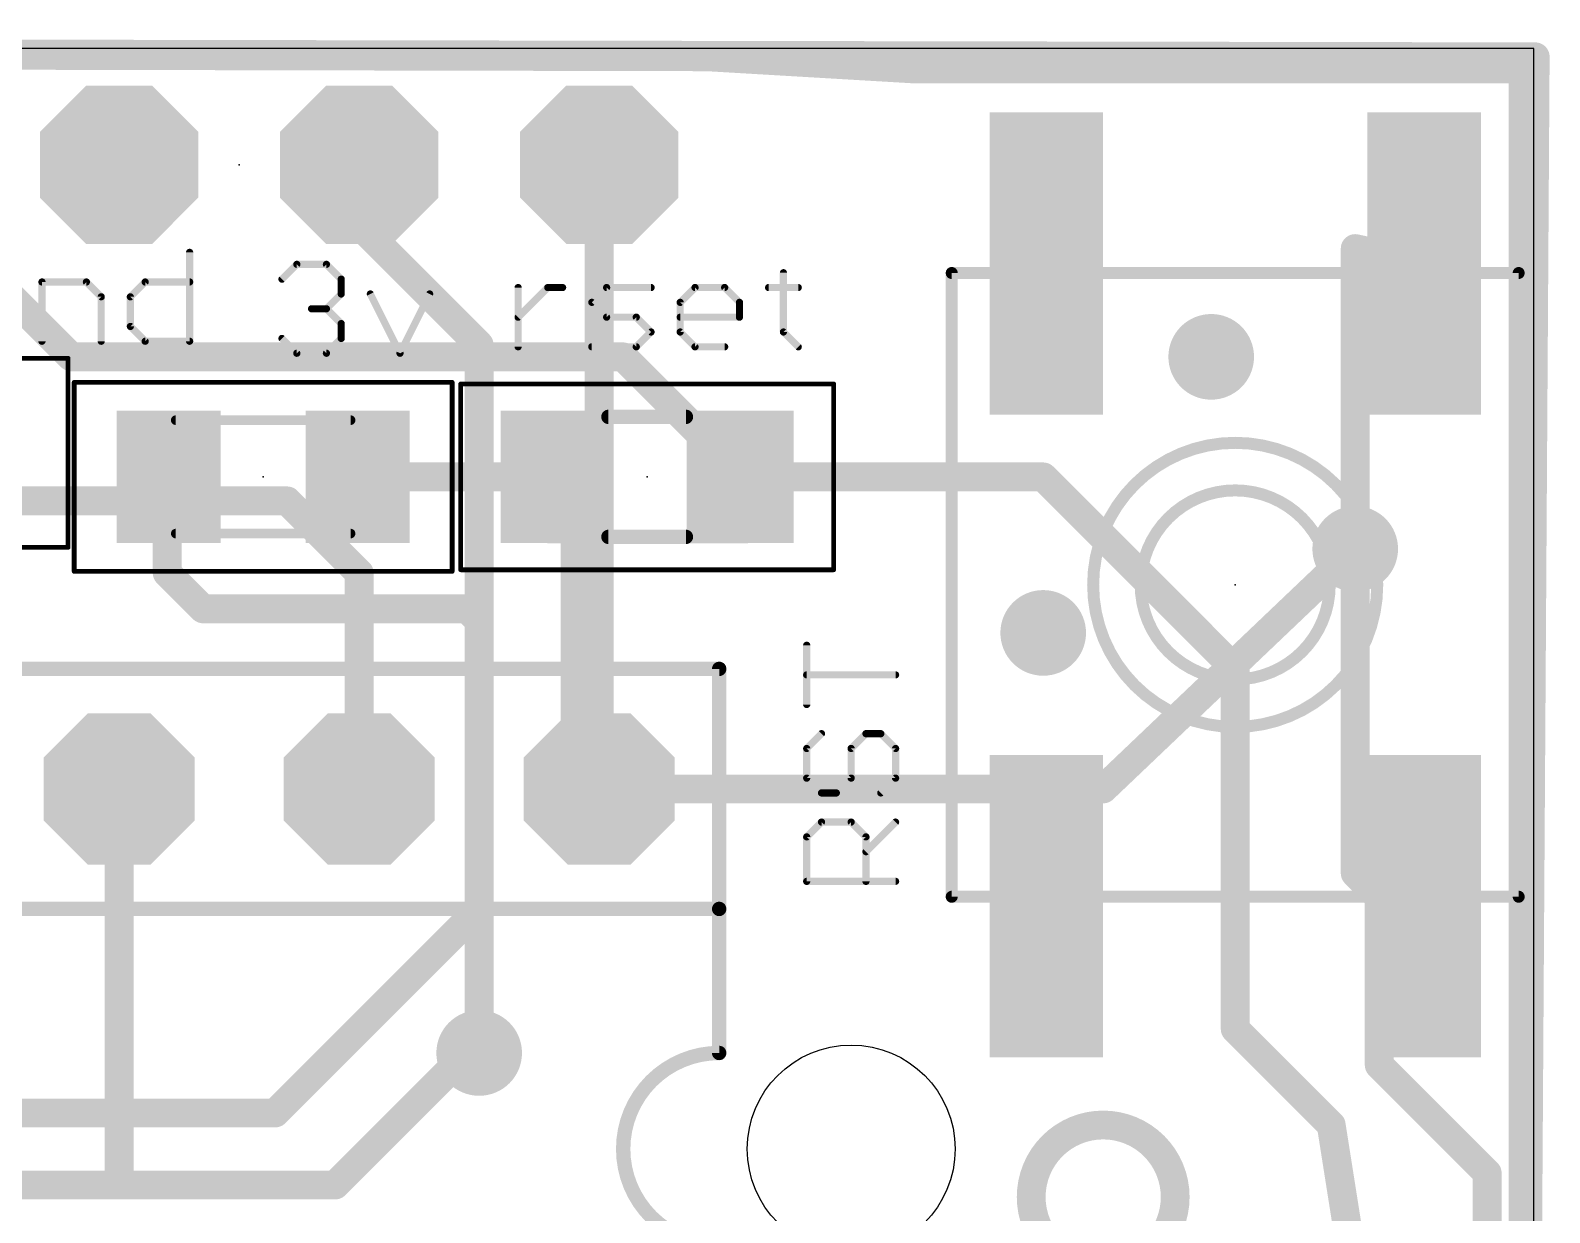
# Model space of a CAD drawing. Extents: x -0.4 to 69.7, y 0.1 to 20.6.
# Drawn here: x 53.67 to 69.75, y 8.09 to 20.6 of the extents above; entities that cross this region are included whole.
import ezdxf

# ---------------------------------------------------------------- set-up
doc = ezdxf.new("R2010")
doc.units = 0
for name, color, linetype in [('1', 12, 'CONTINUOUS'), ('16', 132, 'CONTINUOUS'), ('17', 110, 'CONTINUOUS'), ('18', 110, 'CONTINUOUS'), ('20', 53, 'CONTINUOUS'), ('21', 253, 'CONTINUOUS'), ('23', 53, 'CONTINUOUS'), ('39', 12, 'CONTINUOUS'), ('51', 253, 'CONTINUOUS')]:
    doc.layers.add(name, color=color, linetype=linetype)

# ---------------------------------------------------------------- blocks, each defined once
blk = doc.blocks.new('RECT')
blk.add_solid([(-0.5, -0.5), (0.5, -0.5), (-0.5, 0.5), (0.5, 0.5)])
blk = doc.blocks.new('OCTAGONP')
at = {"const_width": 0.5}
blk.add_lwpolyline([(-0.25, -0.1036), (-0.25, 0.1036), (-0.1036, 0.25), (0.1036, 0.25), (0.25, 0.1036), (0.25, -0.1036), (0.1036, -0.25), (-0.1036, -0.25), (-0.25, -0.1036), (-0.25, 0.1036)], dxfattribs=at)
blk = doc.blocks.new('ROUNDV')
at = {"const_width": 0.5}
blk.add_lwpolyline([(0, -0.25, 1), (0, 0.25, 1), (0, -0.25)], format="xyb", dxfattribs=at)

msp = doc.modelspace()

# ---------------------------------------------------------------- linework, layer by layer
at = {"layer": '1', "const_width": 0.3048}
for points in [[(60.833, 20.32), (0.127, 20.447)], [(62.992, 20.193), (60.833, 20.32)], [(69.469, 20.193), (62.992, 20.193)], [(69.469, 0.254), (69.469, 20.193)], [(52.07, 19.177), (54.102, 17.145)], [(67.691, 18.291), (68.421, 18.132)], [(67.691, 17.272), (67.691, 18.291)], [(67.691, 17.272), (67.691, 16.256)], [(67.691, 15.113), (67.691, 17.272)], [(54.102, 17.145), (59.944, 17.145)], [(59.944, 17.145), (61.214, 15.875)], [(59.436, 16.002), (59.071, 16.002)], [(59.071, 16.002), (59.198, 15.875)], [(59.436, 12.827), (59.436, 16.002)], [(55.118, 15.875), (55.134, 15.875)], [(55.118, 14.859), (55.118, 15.875)], [(57.134, 15.875), (57.277, 15.875)], [(59.198, 15.875), (57.134, 15.875)], [(61.214, 15.875), (61.198, 15.875)], [(61.214, 15.875), (64.389, 15.875)], [(64.389, 15.875), (66.421, 13.843)], [(67.691, 11.811), (67.691, 15.113)], [(55.499, 14.478), (55.118, 14.859)], [(58.293, 14.478), (55.499, 14.478)], [(58.42, 14.351), (58.293, 14.478)], [(58.42, 9.779), (58.42, 14.351)], [(66.421, 13.843), (66.421, 10.033)], [(59.69, 12.573), (59.436, 12.827)], [(54.61, 8.382), (54.61, 12.573)], [(67.691, 11.811), (67.691, 11.681)], [(67.945, 11.811), (67.691, 11.811)], [(67.945, 9.652), (67.945, 11.811)], [(67.691, 11.681), (68.072, 11.3)], [(68.072, 11.3), (68.421, 11.332)], [(68.072, 11.3), (68.072, 11.176)], [(66.421, 10.033), (67.437, 9.017)], [(69.088, 8.509), (67.945, 9.652)], [(67.437, 9.017), (67.818, 6.604)], [(33.02, 8.382), (54.61, 8.382)], [(69.088, 2.794), (69.088, 8.509)]]:
    msp.add_lwpolyline(points, dxfattribs=at)
at = {"layer": '1', "const_width": 0.1524}
for points in [[(60.8375, 20.3961, 1), (60.8285, 20.2439)], [(60.8328, 20.2438, 1), (60.8332, 20.3962)], [(62.992, 20.2692, 1), (62.992, 20.1168)], [(62.9875, 20.1169, 1), (62.9965, 20.2691)], [(69.5452, 20.193, 1), (69.3928, 20.193)], [(69.469, 20.1168, 1), (69.469, 20.2692)], [(67.7072, 18.3655, 1), (67.6748, 18.2165)], [(67.7672, 18.291, 1), (67.6148, 18.291)], [(68.4048, 18.0575, 1), (68.4372, 18.2065)], [(67.7672, 17.272, 1), (67.6148, 17.272)], [(67.7672, 17.272, 1), (67.6148, 17.272)], [(54.102, 17.2212, 1), (54.102, 17.0688)], [(54.0481, 17.0911, 1), (54.1559, 17.1989)], [(59.9979, 17.1989, 1), (59.8901, 17.0911)], [(59.944, 17.0688, 1), (59.944, 17.2212)], [(67.6148, 17.272, 1), (67.7672, 17.272)], [(67.6148, 16.256, 1), (67.7672, 16.256)], [(59.071, 16.0782, 1), (59.071, 15.9258)], [(59.1249, 16.0559, 1), (59.0171, 15.9481)], [(59.5122, 16.002, 1), (59.3598, 16.002)], [(59.436, 15.9258, 1), (59.436, 16.0782)], [(55.118, 15.9512, 1), (55.118, 15.7988)], [(55.1942, 15.875, 1), (55.0418, 15.875)], [(55.134, 15.7988, 1), (55.134, 15.9512)], [(57.134, 15.9512, 1), (57.134, 15.7988)], [(57.134, 15.9512, 1), (57.134, 15.7988)], [(57.277, 15.7988, 1), (57.277, 15.9512)], [(59.1441, 15.8211, 1), (59.2519, 15.9289)], [(59.198, 15.7988, 1), (59.198, 15.9512)], [(61.198, 15.9512, 1), (61.198, 15.7988)], [(61.214, 15.9512, 1), (61.214, 15.7988)], [(61.1601, 15.8211, 1), (61.2679, 15.9289)], [(61.214, 15.7988, 1), (61.214, 15.9512)], [(64.4429, 15.9289, 1), (64.3351, 15.8211)], [(64.389, 15.7988, 1), (64.389, 15.9512)], [(67.7672, 15.113, 1), (67.6148, 15.113)], [(67.6148, 15.113, 1), (67.7672, 15.113)], [(55.1719, 14.9129, 1), (55.0641, 14.8051)], [(55.0418, 14.859, 1), (55.1942, 14.859)], [(55.499, 14.5542, 1), (55.499, 14.4018)], [(55.4451, 14.4241, 1), (55.5529, 14.5319)], [(58.3469, 14.5319, 1), (58.2391, 14.4241)], [(58.293, 14.4018, 1), (58.293, 14.5542)], [(58.4962, 14.351, 1), (58.3438, 14.351)], [(58.3661, 14.2971, 1), (58.4739, 14.4049)], [(66.4972, 13.843, 1), (66.3448, 13.843)], [(66.3671, 13.7891, 1), (66.4749, 13.8969)], [(59.4899, 12.8809, 1), (59.3821, 12.7731)], [(59.3598, 12.827, 1), (59.5122, 12.827)], [(54.6862, 12.573, 1), (54.5338, 12.573)], [(59.6361, 12.5191, 1), (59.7439, 12.6269)], [(67.7672, 11.811, 1), (67.6148, 11.811)], [(67.691, 11.8872, 1), (67.691, 11.7348)], [(68.0212, 11.811, 1), (67.8688, 11.811)], [(67.945, 11.7348, 1), (67.945, 11.8872)], [(67.6148, 11.811, 1), (67.7672, 11.811)], [(67.7449, 11.7349, 1), (67.6371, 11.6271)], [(67.6148, 11.681, 1), (67.7672, 11.681)], [(68.1482, 11.3, 1), (67.9958, 11.3)], [(68.065, 11.3759, 1), (68.079, 11.2241)], [(68.0181, 11.2461, 1), (68.1259, 11.3539)], [(68.428, 11.2561, 1), (68.414, 11.4079)], [(67.9958, 11.176, 1), (68.1482, 11.176)], [(66.4749, 10.0869, 1), (66.3671, 9.9791)], [(66.3448, 10.033, 1), (66.4972, 10.033)], [(58.3438, 9.779, 1), (58.4962, 9.779)], [(67.9989, 9.7059, 1), (67.8911, 9.5981)], [(67.8688, 9.652, 1), (68.0212, 9.652)], [(67.5123, 9.0289, 1), (67.3617, 9.0051)], [(67.3831, 8.9631, 1), (67.4909, 9.0709)], [(54.61, 8.3058, 1), (54.61, 8.4582)], [(69.1642, 8.509, 1), (69.0118, 8.509)], [(69.0341, 8.4551, 1), (69.1419, 8.5629)], [(54.5338, 8.382, 1), (54.6862, 8.382)]]:
    msp.add_lwpolyline(points, format="xyb", dxfattribs=at)
at = {"layer": '16', "const_width": 0.3048}
for points in [[(0, 20.447), (69.596, 20.32)], [(69.596, 20.32), (69.469, 0.381)], [(57.023, 19.05), (57.15, 19.177)], [(59.69, 12.573), (59.69, 19.177)], [(57.023, 18.669), (57.023, 19.05)], [(58.42, 17.272), (57.023, 18.669)], [(58.42, 11.303), (58.42, 17.272)], [(51.943, 15.621), (56.388, 15.621)], [(56.388, 15.621), (57.15, 14.859)], [(67.691, 15.113), (65.024, 12.573)], [(57.15, 14.859), (57.15, 12.573)], [(57.15, 12.573), (57.15, 12.446)], [(65.024, 12.573), (59.69, 12.573)], [(56.261, 9.144), (58.42, 11.303)], [(56.896, 8.382), (58.293, 9.779)], [(58.293, 9.779), (58.42, 9.779)], [(27.051, 9.144), (56.261, 9.144)], [(26.162, 8.382), (56.896, 8.382)]]:
    msp.add_lwpolyline(points, dxfattribs=at)
at = {"layer": '16', "const_width": 0.1524}
for points in [[(69.6722, 20.3195, 1), (69.5198, 20.3205)], [(69.5959, 20.2438, 1), (69.5961, 20.3962)], [(57.2039, 19.1231, 1), (57.0961, 19.2309)], [(59.7662, 19.177, 1), (59.6138, 19.177)], [(57.0992, 19.05, 1), (56.9468, 19.05)], [(56.9691, 19.1039, 1), (57.0769, 18.9961)], [(57.0769, 18.7229, 1), (56.9691, 18.6151)], [(56.9468, 18.669, 1), (57.0992, 18.669)], [(58.4962, 17.272, 1), (58.3438, 17.272)], [(58.3661, 17.2181, 1), (58.4739, 17.3259)], [(56.4419, 15.6749, 1), (56.3341, 15.5671)], [(56.388, 15.5448, 1), (56.388, 15.6972)], [(67.7436, 15.0578, 1), (67.6384, 15.1682)], [(57.2262, 14.859, 1), (57.0738, 14.859)], [(57.0961, 14.8051, 1), (57.2039, 14.9129)], [(57.2262, 12.573, 1), (57.0738, 12.573)], [(59.69, 12.6492, 1), (59.69, 12.4968)], [(64.9714, 12.6282, 1), (65.0766, 12.5178)], [(65.024, 12.4968, 1), (65.024, 12.6492)], [(57.0738, 12.573, 1), (57.2262, 12.573)], [(59.6138, 12.573, 1), (59.7662, 12.573)], [(57.0738, 12.446, 1), (57.2262, 12.446)], [(58.4739, 11.2491, 1), (58.3661, 11.3569)], [(58.3438, 11.303, 1), (58.4962, 11.303)], [(58.293, 9.8552, 1), (58.293, 9.7028)], [(58.3469, 9.7251, 1), (58.2391, 9.8329)], [(58.42, 9.7028, 1), (58.42, 9.8552)], [(56.2071, 9.1979, 1), (56.3149, 9.0901)], [(56.261, 9.0678, 1), (56.261, 9.2202)], [(56.896, 8.3058, 1), (56.896, 8.4582)], [(56.8421, 8.4359, 1), (56.9499, 8.3281)]]:
    msp.add_lwpolyline(points, format="xyb", dxfattribs=at)
at = {"layer": '20'}
for p, q in [((69.581, 20.409), (0.132, 20.409)), ((69.581, 0.165), (69.581, 20.409))]:
    msp.add_line(p, q, dxfattribs=at)
msp.add_circle((62.357, 8.763), 1.1, dxfattribs=at)
at = {"layer": '21'}
for points, const_width in [([(55.3747, 18.2507, 1), (55.3366, 18.2507)], 0.0381), ([(56.4898, 18.1428, 1), (56.4898, 18.1047)], 0.0381), ([(56.5033, 18.1102, 1), (56.4764, 18.1372)], 0.0381), ([(56.8168, 18.1372, 1), (56.7899, 18.1102)], 0.0381), ([(56.8034, 18.1047, 1), (56.8034, 18.1428)], 0.0381), ([(61.659, 18.035, 1), (61.6209, 18.035)], 0.0381), ([(63.4528, 18.032, 1), (63.3893, 18.032)], 0.0635), ([(63.421, 18.0637, 1), (63.421, 18.0003)], 0.0635), ([(69.4528, 18.032, 1), (69.3893, 18.032)], 0.0635), ([(69.421, 18.0003, 1), (69.421, 18.0637)], 0.0635), ([(53.8121, 17.9372, 1), (53.774, 17.9372)], 0.0381), ([(53.7931, 17.9562, 1), (53.7931, 17.9181)], 0.0381), ([(54.2768, 17.9506, 1), (54.2499, 17.9237)], 0.0381), ([(54.2634, 17.9181, 1), (54.2634, 17.9562)], 0.0381), ([(54.8853, 17.9562, 1), (54.8853, 17.9181)], 0.0381), ([(54.8988, 17.9237, 1), (54.8719, 17.9506)], 0.0381), ([(55.3557, 17.9181, 1), (55.3557, 17.9562)], 0.0381), ([(56.3196, 17.9804, 1), (56.3465, 17.9535)], 0.0381), ([(56.9792, 17.9669, 1), (56.9411, 17.9669)], 0.0381), ([(56.9467, 17.9535, 1), (56.9736, 17.9804)], 0.0381), ([(56.9736, 17.7967, 1), (56.9467, 17.8236)], 0.0381), ([(57.2856, 17.8187, 1), (57.2515, 17.8016)], 0.0381), ([(57.9127, 17.8016, 1), (57.8786, 17.8187)], 0.0381), ([(58.8516, 17.8783, 1), (58.8135, 17.8783)], 0.0381), ([(59.146, 17.8973, 1), (59.146, 17.8592)], 0.0381), ([(59.1595, 17.8648, 1), (59.1326, 17.8917)], 0.0381), ([(59.3028, 17.8592, 1), (59.3028, 17.8973)], 0.0381), ([(59.7689, 17.8973, 1), (59.7689, 17.8592)], 0.0381), ([(59.7823, 17.8648, 1), (59.7554, 17.8917)], 0.0381), ([(60.2392, 17.8592, 1), (60.2392, 17.8973)], 0.0381), ([(60.7044, 17.8973, 1), (60.7044, 17.8592)], 0.0381), ([(60.7179, 17.8648, 1), (60.6909, 17.8917)], 0.0381), ([(61.0314, 17.8917, 1), (61.0044, 17.8648)], 0.0381), ([(61.0179, 17.8592, 1), (61.0179, 17.8973)], 0.0381), ([(61.4831, 17.8973, 1), (61.4831, 17.8592)], 0.0381), ([(61.7967, 17.8592, 1), (61.7967, 17.8973)], 0.0381), ([(54.4392, 17.7804, 1), (54.4011, 17.7804)], 0.0381), ([(54.4067, 17.7669, 1), (54.4336, 17.7939)], 0.0381), ([(54.7476, 17.7804, 1), (54.7095, 17.7804)], 0.0381), ([(54.7151, 17.7939, 1), (54.7421, 17.7669)], 0.0381), ([(56.6466, 17.6725, 1), (56.6466, 17.6344)], 0.0381), ([(56.8168, 17.6669, 1), (56.7899, 17.6399)], 0.0381), ([(56.7899, 17.6669, 1), (56.8168, 17.6399)], 0.0381), ([(56.8034, 17.6344, 1), (56.8034, 17.6725)], 0.0381), ([(56.9411, 17.8102, 1), (56.9792, 17.8102)], 0.0381), ([(59.6256, 17.735, 1), (59.5986, 17.708)], 0.0381), ([(59.5986, 17.735, 1), (59.6256, 17.708)], 0.0381), ([(60.5667, 17.7215, 1), (60.5286, 17.7215)], 0.0381), ([(60.5341, 17.735, 1), (60.5611, 17.708)], 0.0381), ([(61.1937, 17.7215, 1), (61.1556, 17.7215)], 0.0381), ([(61.1612, 17.708, 1), (61.1882, 17.735)], 0.0381), ([(56.9792, 17.4966, 1), (56.9411, 17.4966)], 0.0381), ([(56.9467, 17.4832, 1), (56.9736, 17.5101)], 0.0381), ([(58.819, 17.5782, 1), (58.846, 17.5513)], 0.0381), ([(59.7689, 17.5838, 1), (59.7689, 17.5457)], 0.0381), ([(59.7554, 17.5513, 1), (59.7823, 17.5782)], 0.0381), ([(60.0959, 17.5782, 1), (60.0689, 17.5513)], 0.0381), ([(60.0824, 17.5457, 1), (60.0824, 17.5838)], 0.0381), ([(60.5476, 17.5838, 1), (60.5476, 17.5457)], 0.0381), ([(61.1556, 17.5647, 1), (61.1937, 17.5647)], 0.0381), ([(61.1747, 17.5457, 1), (61.1747, 17.5838)], 0.0381), ([(54.7095, 17.4669, 1), (54.7476, 17.4669)], 0.0381), ([(54.7421, 17.4803, 1), (54.7151, 17.4534)], 0.0381), ([(56.3465, 17.3533, 1), (56.3196, 17.3264)], 0.0381), ([(56.9736, 17.3264, 1), (56.9467, 17.3533)], 0.0381), ([(60.2526, 17.3945, 1), (60.2257, 17.4214)], 0.0381), ([(60.2257, 17.3945, 1), (60.2526, 17.4214)], 0.0381), ([(60.5611, 17.4214, 1), (60.5341, 17.3945)], 0.0381), ([(60.5286, 17.408, 1), (60.5667, 17.408)], 0.0381), ([(61.6534, 17.4214, 1), (61.6264, 17.3945)], 0.0381), ([(61.6209, 17.408, 1), (61.659, 17.408)], 0.0381), ([(53.774, 17.3101, 1), (53.8121, 17.3101)], 0.0381), ([(54.4011, 17.3101, 1), (54.4392, 17.3101)], 0.0381), ([(54.8853, 17.3292, 1), (54.8853, 17.2911)], 0.0381), ([(54.8719, 17.2966, 1), (54.8988, 17.3236)], 0.0381), ([(55.3366, 17.3101, 1), (55.3747, 17.3101)], 0.0381), ([(55.3557, 17.2911, 1), (55.3557, 17.3292)], 0.0381), ([(56.4898, 17.2021, 1), (56.4898, 17.164)], 0.0381), ([(56.4764, 17.1696, 1), (56.5033, 17.1966)], 0.0381), ([(56.7899, 17.1966, 1), (56.8168, 17.1696)], 0.0381), ([(56.8034, 17.164, 1), (56.8034, 17.2021)], 0.0381), ([(56.9411, 17.3399, 1), (56.9792, 17.3399)], 0.0381), ([(57.5651, 17.1916, 1), (57.5992, 17.1746)], 0.0381), ([(57.5651, 17.1746, 1), (57.5992, 17.1916)], 0.0381), ([(58.8135, 17.2512, 1), (58.8516, 17.2512)], 0.0381), ([(59.6121, 17.2703, 1), (59.6121, 17.2322)], 0.0381), ([(60.0689, 17.2647, 1), (60.0959, 17.2377)], 0.0381), ([(60.0824, 17.2322, 1), (60.0824, 17.2703)], 0.0381), ([(60.7044, 17.2703, 1), (60.7044, 17.2322)], 0.0381), ([(60.6909, 17.2377, 1), (60.7179, 17.2647)], 0.0381), ([(61.0179, 17.2322, 1), (61.0179, 17.2703)], 0.0381), ([(61.7832, 17.2377, 1), (61.8101, 17.2647)], 0.0381), ([(66.421, 13.2287, 1), (66.421, 16.2353, 1), (66.421, 13.2287)], 0.127), ([(66.421, 13.732, 1), (66.421, 15.732, 1), (66.421, 13.732)], 0.127), ([(61.9053, 14.0932, 1), (61.8672, 14.0932)], 0.0381), ([(60.9981, 13.843, 1), (60.9219, 13.843)], 0.0762), ([(60.96, 13.8049, 1), (60.96, 13.8811)], 0.0762), ([(61.8863, 13.7987, 1), (61.8863, 13.7606)], 0.0381), ([(62.8269, 13.7606, 1), (62.8269, 13.7987)], 0.0381), ([(61.8672, 13.4661, 1), (61.9053, 13.4661)], 0.0381), ([(62.0565, 13.1442, 1), (62.0296, 13.1712)], 0.0381), ([(62.5134, 13.1767, 1), (62.5134, 13.1386)], 0.0381), ([(62.5268, 13.1442, 1), (62.4999, 13.1712)], 0.0381), ([(62.6836, 13.1712, 1), (62.6567, 13.1442)], 0.0381), ([(62.6701, 13.1386, 1), (62.6701, 13.1767)], 0.0381), ([(61.9053, 13.0009, 1), (61.8672, 13.0009)], 0.0381), ([(61.8728, 13.0144, 1), (61.8998, 12.9874)], 0.0381), ([(62.3431, 13.0144, 1), (62.3701, 12.9874)], 0.0381), ([(62.3757, 13.0009, 1), (62.3376, 13.0009)], 0.0381), ([(62.846, 13.0009, 1), (62.8079, 13.0009)], 0.0381), ([(62.8134, 12.9874, 1), (62.8404, 13.0144)], 0.0381), ([(61.8672, 12.6874, 1), (61.9053, 12.6874)], 0.0381), ([(61.8998, 12.7009, 1), (61.8728, 12.6739)], 0.0381), ([(62.3376, 12.6874, 1), (62.3757, 12.6874)], 0.0381), ([(62.3701, 12.6739, 1), (62.3431, 12.7009)], 0.0381), ([(62.8079, 12.6874, 1), (62.846, 12.6874)], 0.0381), ([(62.8404, 12.6739, 1), (62.8134, 12.7009)], 0.0381), ([(62.0431, 12.5497, 1), (62.0431, 12.5116)], 0.0381), ([(62.0296, 12.5171, 1), (62.0565, 12.5441)], 0.0381), ([(62.1864, 12.5441, 1), (62.2133, 12.5171)], 0.0381), ([(62.1998, 12.5116, 1), (62.1998, 12.5497)], 0.0381), ([(62.6567, 12.5441, 1), (62.6836, 12.5171)], 0.0381), ([(62.0431, 12.2412, 1), (62.0431, 12.2031)], 0.0381), ([(62.0565, 12.2087, 1), (62.0296, 12.2356)], 0.0381), ([(62.3701, 12.2356, 1), (62.3431, 12.2087)], 0.0381), ([(62.3566, 12.2031, 1), (62.3566, 12.2412)], 0.0381), ([(62.8404, 12.2087, 1), (62.8134, 12.2356)], 0.0381), ([(61.9053, 12.0654, 1), (61.8672, 12.0654)], 0.0381), ([(61.8728, 12.0789, 1), (61.8998, 12.0519)], 0.0381), ([(62.5324, 12.0654, 1), (62.4943, 12.0654)], 0.0381), ([(62.4999, 12.0519, 1), (62.5268, 12.0789)], 0.0381), ([(62.4999, 11.9221, 1), (62.5268, 11.8952)], 0.0381), ([(61.8672, 11.5951, 1), (61.9053, 11.5951)], 0.0381), ([(61.8863, 11.6142, 1), (61.8863, 11.5761)], 0.0381), ([(62.4943, 11.5951, 1), (62.5324, 11.5951)], 0.0381), ([(62.8269, 11.5761, 1), (62.8269, 11.6142)], 0.0381), ([(63.421, 11.4638, 1), (63.421, 11.4002)], 0.0635), ([(63.3893, 11.432, 1), (63.4528, 11.432)], 0.0635), ([(69.3893, 11.432, 1), (69.4528, 11.432)], 0.0635), ([(69.421, 11.4002, 1), (69.421, 11.4638)], 0.0635), ([(60.9981, 11.303, 1), (60.9219, 11.303)], 0.0762), ([(60.9219, 11.303, 1), (60.9981, 11.303)], 0.0762), ([(60.96, 11.2649, 1), (60.96, 11.3411)], 0.0762), ([(60.96, 9.779, 1), (60.96, 7.747)], 0.1524), ([(60.9219, 9.779, 1), (60.9981, 9.779)], 0.0762), ([(60.96, 9.7409, 1), (60.96, 9.8171)], 0.0762), ([(65.024, 7.493, 1), (65.024, 9.017, 1), (65.024, 7.493)], 0.3048)]:
    msp.add_lwpolyline(points, format="xyb", dxfattribs=dict(at, const_width=const_width))
for points, const_width in [([(55.3557, 18.2507), (55.3557, 17.3101)], 0.0762), ([(56.3331, 17.9669), (56.4898, 18.1237)], 0.0762), ([(56.4898, 18.1237), (56.8034, 18.1237)], 0.0762), ([(56.8034, 18.1237), (56.9601, 17.9669)], 0.0762), ([(61.6399, 18.035), (61.6399, 17.408)], 0.0762), ([(63.421, 11.432), (63.421, 18.032)], 0.127), ([(63.421, 18.032), (69.421, 18.032)], 0.127), ([(69.421, 18.032), (69.421, 11.432)], 0.127), ([(53.7931, 17.3101), (53.7931, 17.9372)], 0.0762), ([(53.7931, 17.9372), (54.2634, 17.9372)], 0.0762), ([(54.2634, 17.9372), (54.4201, 17.7804)], 0.0762), ([(54.7286, 17.7804), (54.8853, 17.9372)], 0.0762), ([(54.8853, 17.9372), (55.3557, 17.9372)], 0.0762), ([(56.9601, 17.8102), (56.8034, 17.6534)], 0.0762), ([(56.9601, 17.9669), (56.9601, 17.8102)], 0.0762), ([(57.2686, 17.8102), (57.5821, 17.1831)], 0.0762), ([(57.5821, 17.1831), (57.8957, 17.8102)], 0.0762), ([(58.8325, 17.2512), (58.8325, 17.8783)], 0.0762), ([(58.8325, 17.5647), (59.146, 17.8783)], 0.0762), ([(59.146, 17.8783), (59.3028, 17.8783)], 0.0762), ([(59.6121, 17.7215), (59.7689, 17.8783)], 0.0762), ([(59.7689, 17.8783), (60.2392, 17.8783)], 0.0762), ([(60.5476, 17.7215), (60.7044, 17.8783)], 0.0762), ([(60.7044, 17.8783), (61.0179, 17.8783)], 0.0762), ([(61.0179, 17.8783), (61.1747, 17.7215)], 0.0762), ([(61.4831, 17.8783), (61.7967, 17.8783)], 0.0762), ([(54.4201, 17.7804), (54.4201, 17.3101)], 0.0762), ([(54.7286, 17.4669), (54.7286, 17.7804)], 0.0762), ([(56.8034, 17.6534), (56.6466, 17.6534)], 0.0762), ([(56.8034, 17.6534), (56.9601, 17.4966)], 0.0762), ([(59.7689, 17.5647), (59.6121, 17.7215)], 0.0762), ([(60.5476, 17.408), (60.5476, 17.7215)], 0.0762), ([(61.1747, 17.7215), (61.1747, 17.5647)], 0.0762), ([(56.9601, 17.4966), (56.9601, 17.3399)], 0.0762), ([(60.0824, 17.5647), (59.7689, 17.5647)], 0.0762), ([(60.2392, 17.408), (60.0824, 17.5647)], 0.0762), ([(61.1747, 17.5647), (60.5476, 17.5647)], 0.0762), ([(54.8853, 17.3101), (54.7286, 17.4669)], 0.0762), ([(56.4898, 17.1831), (56.3331, 17.3399)], 0.0762), ([(56.9601, 17.3399), (56.8034, 17.1831)], 0.0762), ([(60.0824, 17.2512), (60.2392, 17.408)], 0.0762), ([(60.7044, 17.2512), (60.5476, 17.408)], 0.0762), ([(61.6399, 17.408), (61.7967, 17.2512)], 0.0762), ([(55.3557, 17.3101), (54.8853, 17.3101)], 0.0762), ([(56.8034, 17.1831), (56.4898, 17.1831)], 0.0762), ([(59.6121, 17.2512), (60.0824, 17.2512)], 0.0762), ([(61.0179, 17.2512), (60.7044, 17.2512)], 0.0762), ([(61.8863, 13.4661), (61.8863, 14.0932)], 0.0762), ([(60.96, 13.843), (25.4, 13.843)], 0.1524), ([(60.96, 13.843), (60.96, 11.303)], 0.1524), ([(62.8269, 13.7797), (61.8863, 13.7797)], 0.0762), ([(62.0431, 13.1577), (61.8863, 13.0009)], 0.0762), ([(62.3566, 13.0009), (62.5134, 13.1577)], 0.0762), ([(62.5134, 13.1577), (62.6701, 13.1577)], 0.0762), ([(62.6701, 13.1577), (62.8269, 13.0009)], 0.0762), ([(61.8863, 13.0009), (61.8863, 12.6874)], 0.0762), ([(62.3566, 12.6874), (62.3566, 13.0009)], 0.0762), ([(62.8269, 13.0009), (62.8269, 12.6874)], 0.0762), ([(61.8863, 12.6874), (62.0431, 12.5306)], 0.0762), ([(62.1998, 12.5306), (62.3566, 12.6874)], 0.0762), ([(62.8269, 12.6874), (62.6701, 12.5306)], 0.0762), ([(62.0431, 12.5306), (62.1998, 12.5306)], 0.0762), ([(61.8863, 12.0654), (62.0431, 12.2222)], 0.0762), ([(62.0431, 12.2222), (62.3566, 12.2222)], 0.0762), ([(62.3566, 12.2222), (62.5134, 12.0654)], 0.0762), ([(62.5134, 11.9086), (62.8269, 12.2222)], 0.0762), ([(61.8863, 11.5951), (61.8863, 12.0654)], 0.0762), ([(62.5134, 12.0654), (62.5134, 11.5951)], 0.0762), ([(62.8269, 11.5951), (61.8863, 11.5951)], 0.0762), ([(69.421, 11.432), (63.421, 11.432)], 0.127), ([(60.96, 11.303), (25.4, 11.303)], 0.1524), ([(60.96, 11.303), (60.96, 9.779)], 0.1524)]:
    msp.add_lwpolyline(points, dxfattribs=dict(at, const_width=const_width))
at = {"layer": '23'}
for p in [(55.88, 19.177), (56.134, 15.875), (60.198, 15.875), (66.421, 14.732)]:
    msp.add_point(p, dxfattribs=at)
at = {"layer": '39'}
for points, const_width in [([(50.07, 17.129), (54.07, 17.129)], 0.05), ([(54.07, 17.129), (54.07, 15.129)], 0.05), ([(54.134, 16.875), (58.134, 16.875)], 0.05), ([(54.134, 14.875), (54.134, 16.875)], 0.05), ([(58.134, 16.875), (58.134, 14.875)], 0.05), ([(58.225, 14.892), (58.225, 16.858)], 0.0508), ([(58.225, 16.858), (62.171, 16.858)], 0.0508), ([(62.171, 16.858), (62.171, 14.892)], 0.0508), ([(54.07, 15.129), (50.07, 15.129)], 0.05), ([(58.134, 14.875), (54.134, 14.875)], 0.05), ([(62.171, 14.892), (58.225, 14.892)], 0.0508)]:
    msp.add_lwpolyline(points, dxfattribs=dict(at, const_width=const_width))
for points, const_width in [([(54.0825, 17.129, 1), (54.0575, 17.129)], 0.025), ([(54.07, 17.1165, 1), (54.07, 17.1415)], 0.025), ([(54.134, 16.8875, 1), (54.134, 16.8625)], 0.025), ([(54.1465, 16.875, 1), (54.1215, 16.875)], 0.025), ([(58.1465, 16.875, 1), (58.1215, 16.875)], 0.025), ([(58.134, 16.8625, 1), (58.134, 16.8875)], 0.025), ([(58.2377, 16.858, 1), (58.2123, 16.858)], 0.0254), ([(58.225, 16.8707, 1), (58.225, 16.8453)], 0.0254), ([(62.1837, 16.858, 1), (62.1583, 16.858)], 0.0254), ([(62.171, 16.8453, 1), (62.171, 16.8707)], 0.0254), ([(54.0575, 15.129, 1), (54.0825, 15.129)], 0.025), ([(54.07, 15.1165, 1), (54.07, 15.1415)], 0.025), ([(54.134, 14.8875, 1), (54.134, 14.8625)], 0.025), ([(54.1215, 14.875, 1), (54.1465, 14.875)], 0.025), ([(58.1215, 14.875, 1), (58.1465, 14.875)], 0.025), ([(58.134, 14.8625, 1), (58.134, 14.8875)], 0.025), ([(58.225, 14.9047, 1), (58.225, 14.8793)], 0.0254), ([(58.2123, 14.892, 1), (58.2377, 14.892)], 0.0254), ([(62.1583, 14.892, 1), (62.1837, 14.892)], 0.0254), ([(62.171, 14.8793, 1), (62.171, 14.9047)], 0.0254)]:
    msp.add_lwpolyline(points, format="xyb", dxfattribs=dict(at, const_width=const_width))
at = {"layer": '51'}
for points, const_width in [([(60.608, 16.51), (59.788, 16.51)], 0.1524), ([(55.209, 16.475), (57.059, 16.475)], 0.1016), ([(57.059, 15.275), (55.209, 15.275)], 0.1016), ([(60.608, 15.24), (59.788, 15.24)], 0.1524)]:
    msp.add_lwpolyline(points, dxfattribs=dict(at, const_width=const_width))
for points, const_width in [([(59.788, 16.5481, 1), (59.788, 16.4719)], 0.0762), ([(60.608, 16.4719, 1), (60.608, 16.5481)], 0.0762), ([(55.209, 16.5004, 1), (55.209, 16.4496)], 0.0508), ([(57.059, 16.4496, 1), (57.059, 16.5004)], 0.0508), ([(55.209, 15.3004, 1), (55.209, 15.2496)], 0.0508), ([(57.059, 15.2496, 1), (57.059, 15.3004)], 0.0508), ([(59.788, 15.2781, 1), (59.788, 15.2019)], 0.0762), ([(60.608, 15.2019, 1), (60.608, 15.2781)], 0.0762)]:
    msp.add_lwpolyline(points, format="xyb", dxfattribs=dict(at, const_width=const_width))

# ---------------------------------------------------------------- block references
at = {"layer": '1'}
for p, xscale, yscale, rotation in [((64.421, 18.132), 3.2, 1.2, 90), ((68.421, 18.132), 3.2, 1.2, 90), ((59.198, 15.875), 1.1, 1.4, 180), ((61.198, 15.875), 1.1, 1.4, 180), ((64.421, 11.332), 3.2, 1.2, 90), ((68.421, 11.332), 3.2, 1.2, 90)]:
    msp.add_blockref('RECT', p, dxfattribs=dict(at, xscale=xscale, yscale=yscale, rotation=rotation))
at = {"layer": '1', "xscale": 1.1, "yscale": 1.4}
for p in [(55.134, 15.875), (57.134, 15.875)]:
    msp.add_blockref('RECT', p, dxfattribs=at)
at = {"layer": '17'}
for p, xscale, yscale, rotation in [((54.61, 19.177), 1.6764, 1.6764, 90), ((54.61, 19.177), 1.6764, 1.6764, 90), ((57.15, 19.177), 1.6764, 1.6764, 90), ((57.15, 19.177), 1.6764, 1.6764, 90), ((59.69, 19.177), 1.6764, 1.6764, 90), ((59.69, 19.177), 1.6764, 1.6764, 90), ((54.61, 12.573), 1.6002, 1.6002, 180), ((54.61, 12.573), 1.6002, 1.6002, 180), ((57.15, 12.573), 1.6002, 1.6002, 180), ((57.15, 12.573), 1.6002, 1.6002, 180), ((59.69, 12.573), 1.6002, 1.6002, 180), ((59.69, 12.573), 1.6002, 1.6002, 180)]:
    msp.add_blockref('OCTAGONP', p, dxfattribs=dict(at, xscale=xscale, yscale=yscale, rotation=rotation))
at = {"layer": '18', "xscale": 0.9064, "yscale": 0.9064}
for p in [(66.167, 17.145), (66.167, 17.145), (67.691, 15.113), (67.691, 15.113), (64.389, 14.224), (64.389, 14.224), (58.42, 9.779), (58.42, 9.779)]:
    msp.add_blockref('ROUNDV', p, dxfattribs=at)
at = {"layer": '21', "xscale": 0.65, "yscale": 1.4, "rotation": 180}
for p in [(59.4666, 15.8735), (60.9398, 15.8735)]:
    msp.add_blockref('RECT', p, dxfattribs=at)
at = {"layer": '51'}
for p, xscale, yscale in [((54.61, 19.177), 0.508, 0.508), ((57.15, 19.177), 0.508, 0.508), ((59.69, 19.177), 0.508, 0.508), ((55.384, 15.875), 0.5, 1.3), ((56.884, 15.875), 0.5, 1.3)]:
    msp.add_blockref('RECT', p, dxfattribs=dict(at, xscale=xscale, yscale=yscale))

doc.saveas('drawing.dxf')
